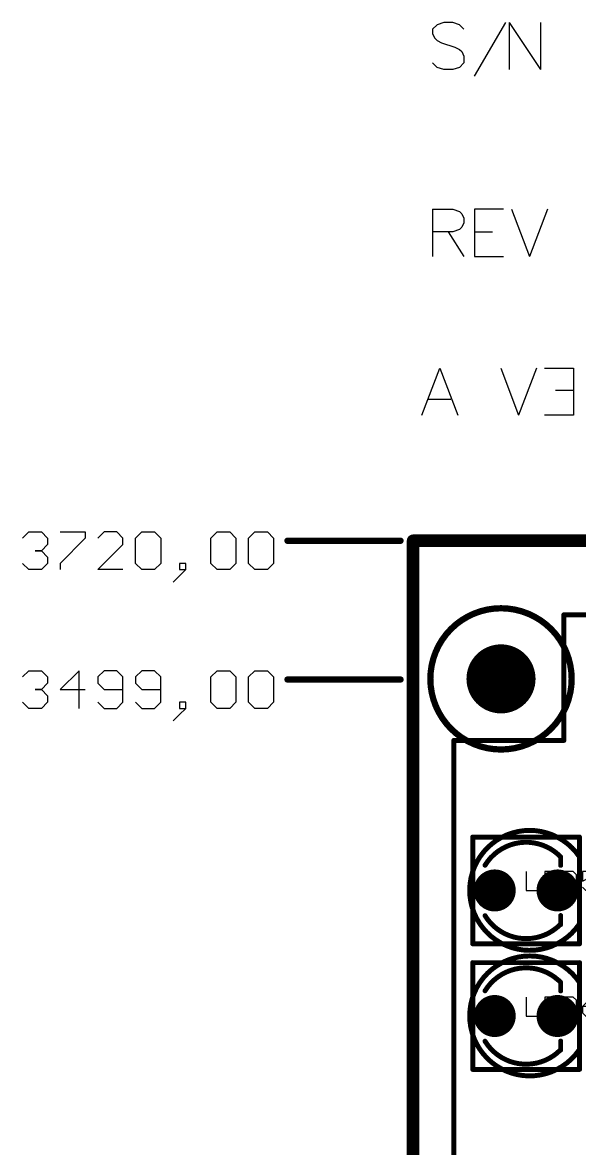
# Model space of a CAD drawing. Header units: millimetres. Extents: x 3.26 to 13.14, y 5.38 to 10.83.
# Drawn here: x 3.378 to 4.265, y 8.969 to 10.762 of the extents above; entities that cross this region are included whole.
import ezdxf

# ---------------------------------------------------------------- set-up
doc = ezdxf.new("R2010")
doc.units = ezdxf.units.MM
doc.header["$MEASUREMENT"] = 0
for name, color, linetype in [('BottomLayer', 5, 'Continuous'), ('BottomSolder', 6, 'Continuous'), ('DrillDrawing', 1, 'Continuous'), ('KeepOutLayer', 6, 'Continuous'), ('Mechanical1', 6, 'Continuous'), ('Mechanical13', 56, 'Continuous'), ('Mechanical15', 56, 'Continuous'), ('Mechanical4', 56, 'Continuous'), ('MultiLayer', 9, 'Continuous'), ('PadHoleLayer', 156, 'Continuous'), ('TopLayer', 1, 'Continuous'), ('TopOverlay', 2, 'Continuous'), ('TopSolder', 216, 'Continuous')]:
    doc.layers.add(name, color=color, linetype=linetype)

# ---------------------------------------------------------------- blocks, each defined once
blk = doc.blocks.new('T____3___41')
at = {"layer": 'BottomLayer', "const_width": 0.0315}
for points in [[(-0.0657, 0, 1), (-0.0343, 0, 1)], [(0.0343, 0, 1), (0.0657, 0, 1)]]:
    blk.add_lwpolyline(points, format="xyb", close=True, dxfattribs=at)
at = {"layer": 'BottomSolder', "const_width": 0.0335}
for points in [[(-0.0667, 0, 1), (-0.0333, 0, 1)], [(0.0333, 0, 1), (0.0667, 0, 1)]]:
    blk.add_lwpolyline(points, format="xyb", close=True, dxfattribs=at)
at = {"layer": 'Mechanical13', "const_width": 0.00787}
for points in [[(-0.085, -0.085), (-0.085, 0.085)], [(-0.085, 0.085), (0.085, 0.085)], [(0.085, -0.085), (0.085, 0.085)], [(-0.085, -0.085), (0.085, -0.085)]]:
    blk.add_lwpolyline(points, dxfattribs=at)
at = {"layer": 'Mechanical13', "const_width": 0.00394}
for points in [[(-0.087, 0.085, 1), (-0.083, 0.085, 1)], [(-0.087, 0.085, 1), (-0.083, 0.085, 1)], [(0.083, 0.085, 1), (0.087, 0.085, 1)], [(0.083, 0.085, 1), (0.087, 0.085, 1)], [(-0.087, -0.085, 1), (-0.083, -0.085, 1)], [(-0.087, -0.085, 1), (-0.083, -0.085, 1)], [(0.083, -0.085, 1), (0.087, -0.085, 1)], [(0.083, -0.085, 1), (0.087, -0.085, 1)]]:
    blk.add_lwpolyline(points, format="xyb", close=True, dxfattribs=at)
at = {"layer": 'Mechanical15'}
for p, q in [((0, 0.03), (0, 0)), ((0.05, 0.03), (0.03, 0.03)), ((0.03, 0.03), (0.03, 0)), ((0.06, 0.03), (0.06, 0)), ((0.075, 0.03), (0.06, 0.03)), ((0.08, 0.025), (0.075, 0.03)), ((0.08, 0.005), (0.08, 0.025)), ((0.1, 0.025), (0.09, 0.015)), ((0.11, 0.03), (0.1, 0.025)), ((0, 0), (0.02, 0)), ((0.03, 0.015), (0.04, 0.015)), ((0.03, 0), (0.05, 0)), ((0.06, 0), (0.075, 0)), ((0.075, 0), (0.08, 0.005)), ((0.09, 0.015), (0.09, 0.005)), ((0.105, 0.015), (0.09, 0.015)), ((0.09, 0.005), (0.095, 0)), ((0.095, 0), (0.105, 0)), ((0.11, 0.01), (0.105, 0.015)), ((0.105, 0), (0.11, 0.005)), ((0.11, 0.005), (0.11, 0.01)), ((0.1, -0.02), (0.1, -0.05)), ((0.1, -0.04), (0.12, -0.02)), ((0.12, -0.02), (0.105, -0.035)), ((0.105, -0.035), (0.12, -0.05)), ((0.1, -0.05), (0.1, -0.04))]:
    blk.add_line(p, q, dxfattribs=at)
at = {"layer": 'Mechanical15', "const_width": 0.00787}
blk.add_lwpolyline([(0.0842, -0.0543, -3.239871), (0.085, 0.0534)], format="xyb", dxfattribs=at)
blk.add_lwpolyline([(0.085, -0.0543), (0.085, 0.0534)], dxfattribs=at)
at = {"layer": 'Mechanical15', "const_width": 0.00394}
for points in [[(0.083, 0.0534, 1), (0.087, 0.0534, 1)], [(0.083, 0.0534, 1), (0.087, 0.0534, 1)], [(0.0823, -0.0543, 1), (0.0862, -0.0543, 1)], [(0.083, -0.0543, 1), (0.087, -0.0543, 1)]]:
    blk.add_lwpolyline(points, format="xyb", close=True, dxfattribs=at)
at = {"layer": 'MultiLayer', "const_width": 0.0315}
for points in [[(-0.0657, 0, 1), (-0.0343, 0, 1)], [(0.0343, 0, 1), (0.0657, 0, 1)]]:
    blk.add_lwpolyline(points, format="xyb", close=True, dxfattribs=at)
at = {"layer": 'PadHoleLayer', "const_width": 0.0197}
for points in [[(-0.0598, 0, 1), (-0.0402, 0, 1)], [(0.0402, 0, 1), (0.0598, 0, 1)]]:
    blk.add_lwpolyline(points, format="xyb", close=True, dxfattribs=at)
at = {"layer": 'TopLayer', "const_width": 0.0315}
for points in [[(-0.0657, 0, 1), (-0.0343, 0, 1)], [(0.0343, 0, 1), (0.0657, 0, 1)]]:
    blk.add_lwpolyline(points, format="xyb", close=True, dxfattribs=at)
at = {"layer": 'TopOverlay'}
for p, q in [((0.1, -0.02), (0.1, -0.05)), ((0.1, -0.04), (0.12, -0.02)), ((0.12, -0.02), (0.105, -0.035)), ((0.105, -0.035), (0.12, -0.05)), ((0.1, -0.05), (0.1, -0.04))]:
    blk.add_line(p, q, dxfattribs=at)
at = {"layer": 'TopOverlay', "const_width": 0.00787}
for points in [[(-0.0654, 0.0402, -0.469851), (0.0516, 0.0568)], [(0.0543, -0.0543, -0.484456), (-0.0654, -0.0402)]]:
    blk.add_lwpolyline(points, format="xyb", dxfattribs=at)
for points in [[(0.0516, 0.0568), (0.055, 0.0534)], [(0.055, 0.04), (0.055, 0.0534)], [(0.055, -0.0543), (0.055, -0.04)]]:
    blk.add_lwpolyline(points, dxfattribs=at)
at = {"layer": 'TopOverlay', "const_width": 0.00394}
for points in [[(0.0497, 0.0568, 1), (0.0536, 0.0568, 1)], [(0.0497, 0.0568, 1), (0.0536, 0.0568, 1)], [(0.053, 0.0534, 1), (0.057, 0.0534, 1)], [(0.053, 0.0534, 1), (0.057, 0.0534, 1)], [(-0.0674, 0.0402, 1), (-0.0634, 0.0402, 1)], [(0.053, 0.04, 1), (0.057, 0.04, 1)], [(-0.0674, -0.0402, 1), (-0.0634, -0.0402, 1)], [(0.0523, -0.0543, 1), (0.0563, -0.0543, 1)], [(0.053, -0.04, 1), (0.057, -0.04, 1)], [(0.053, -0.0543, 1), (0.057, -0.0543, 1)]]:
    blk.add_lwpolyline(points, format="xyb", close=True, dxfattribs=at)
at = {"layer": 'TopSolder', "const_width": 0.0335}
for points in [[(-0.0667, 0, 1), (-0.0333, 0, 1)], [(0.0333, 0, 1), (0.0667, 0, 1)]]:
    blk.add_lwpolyline(points, format="xyb", close=True, dxfattribs=at)
blk = doc.blocks.new('T____3___42')
at = {"layer": 'BottomLayer', "const_width": 0.0315}
for points in [[(-0.0657, 0, 1), (-0.0343, 0, 1)], [(0.0343, 0, 1), (0.0657, 0, 1)]]:
    blk.add_lwpolyline(points, format="xyb", close=True, dxfattribs=at)
at = {"layer": 'BottomSolder', "const_width": 0.0335}
for points in [[(-0.0667, 0, 1), (-0.0333, 0, 1)], [(0.0333, 0, 1), (0.0667, 0, 1)]]:
    blk.add_lwpolyline(points, format="xyb", close=True, dxfattribs=at)
at = {"layer": 'Mechanical13', "const_width": 0.00787}
for points in [[(-0.085, -0.085), (-0.085, 0.085)], [(-0.085, 0.085), (0.085, 0.085)], [(0.085, -0.085), (0.085, 0.085)], [(-0.085, -0.085), (0.085, -0.085)]]:
    blk.add_lwpolyline(points, dxfattribs=at)
at = {"layer": 'Mechanical13', "const_width": 0.00394}
for points in [[(-0.087, 0.085, 1), (-0.083, 0.085, 1)], [(-0.087, 0.085, 1), (-0.083, 0.085, 1)], [(0.083, 0.085, 1), (0.087, 0.085, 1)], [(0.083, 0.085, 1), (0.087, 0.085, 1)], [(-0.087, -0.085, 1), (-0.083, -0.085, 1)], [(-0.087, -0.085, 1), (-0.083, -0.085, 1)], [(0.083, -0.085, 1), (0.087, -0.085, 1)], [(0.083, -0.085, 1), (0.087, -0.085, 1)]]:
    blk.add_lwpolyline(points, format="xyb", close=True, dxfattribs=at)
at = {"layer": 'Mechanical15'}
for p, q in [((0, 0.03), (0, 0)), ((0.05, 0.03), (0.03, 0.03)), ((0.03, 0.03), (0.03, 0)), ((0.06, 0.03), (0.06, 0)), ((0.075, 0.03), (0.06, 0.03)), ((0.08, 0.025), (0.075, 0.03)), ((0.08, 0.005), (0.08, 0.025)), ((0.11, 0.03), (0.09, 0.03)), ((0.09, 0.03), (0.09, 0.015)), ((0.09, 0.015), (0.1, 0.02)), ((0.1, 0.02), (0.105, 0.02)), ((0.105, 0.02), (0.11, 0.015)), ((0, 0), (0.02, 0)), ((0.03, 0.015), (0.04, 0.015)), ((0.03, 0), (0.05, 0)), ((0.06, 0), (0.075, 0)), ((0.075, 0), (0.08, 0.005)), ((0.095, 0), (0.09, 0.005)), ((0.105, 0), (0.095, 0)), ((0.11, 0.005), (0.105, 0)), ((0.11, 0.015), (0.11, 0.005)), ((0.1, -0.02), (0.1, -0.05)), ((0.1, -0.04), (0.12, -0.02)), ((0.12, -0.02), (0.105, -0.035)), ((0.105, -0.035), (0.12, -0.05)), ((0.1, -0.05), (0.1, -0.04))]:
    blk.add_line(p, q, dxfattribs=at)
at = {"layer": 'Mechanical15', "const_width": 0.00787}
blk.add_lwpolyline([(0.0842, -0.0543, -3.239871), (0.085, 0.0534)], format="xyb", dxfattribs=at)
blk.add_lwpolyline([(0.085, -0.0543), (0.085, 0.0534)], dxfattribs=at)
at = {"layer": 'Mechanical15', "const_width": 0.00394}
for points in [[(0.083, 0.0534, 1), (0.087, 0.0534, 1)], [(0.083, 0.0534, 1), (0.087, 0.0534, 1)], [(0.0823, -0.0543, 1), (0.0862, -0.0543, 1)], [(0.083, -0.0543, 1), (0.087, -0.0543, 1)]]:
    blk.add_lwpolyline(points, format="xyb", close=True, dxfattribs=at)
at = {"layer": 'MultiLayer', "const_width": 0.0315}
for points in [[(-0.0657, 0, 1), (-0.0343, 0, 1)], [(0.0343, 0, 1), (0.0657, 0, 1)]]:
    blk.add_lwpolyline(points, format="xyb", close=True, dxfattribs=at)
at = {"layer": 'PadHoleLayer', "const_width": 0.0197}
for points in [[(-0.0598, 0, 1), (-0.0402, 0, 1)], [(0.0402, 0, 1), (0.0598, 0, 1)]]:
    blk.add_lwpolyline(points, format="xyb", close=True, dxfattribs=at)
at = {"layer": 'TopLayer', "const_width": 0.0315}
for points in [[(-0.0657, 0, 1), (-0.0343, 0, 1)], [(0.0343, 0, 1), (0.0657, 0, 1)]]:
    blk.add_lwpolyline(points, format="xyb", close=True, dxfattribs=at)
at = {"layer": 'TopOverlay'}
for p, q in [((0.1, -0.02), (0.1, -0.05)), ((0.1, -0.04), (0.12, -0.02)), ((0.12, -0.02), (0.105, -0.035)), ((0.105, -0.035), (0.12, -0.05)), ((0.1, -0.05), (0.1, -0.04))]:
    blk.add_line(p, q, dxfattribs=at)
at = {"layer": 'TopOverlay', "const_width": 0.00787}
for points in [[(-0.0654, 0.0402, -0.469851), (0.0516, 0.0568)], [(0.0543, -0.0543, -0.484456), (-0.0654, -0.0402)]]:
    blk.add_lwpolyline(points, format="xyb", dxfattribs=at)
for points in [[(0.0516, 0.0568), (0.055, 0.0534)], [(0.055, 0.04), (0.055, 0.0534)], [(0.055, -0.0543), (0.055, -0.04)]]:
    blk.add_lwpolyline(points, dxfattribs=at)
at = {"layer": 'TopOverlay', "const_width": 0.00394}
for points in [[(0.0497, 0.0568, 1), (0.0536, 0.0568, 1)], [(0.0497, 0.0568, 1), (0.0536, 0.0568, 1)], [(0.053, 0.0534, 1), (0.057, 0.0534, 1)], [(0.053, 0.0534, 1), (0.057, 0.0534, 1)], [(-0.0674, 0.0402, 1), (-0.0634, 0.0402, 1)], [(0.053, 0.04, 1), (0.057, 0.04, 1)], [(-0.0674, -0.0402, 1), (-0.0634, -0.0402, 1)], [(0.0523, -0.0543, 1), (0.0563, -0.0543, 1)], [(0.053, -0.04, 1), (0.057, -0.04, 1)], [(0.053, -0.0543, 1), (0.057, -0.0543, 1)]]:
    blk.add_lwpolyline(points, format="xyb", close=True, dxfattribs=at)
at = {"layer": 'TopSolder', "const_width": 0.0335}
for points in [[(-0.0667, 0, 1), (-0.0333, 0, 1)], [(0.0333, 0, 1), (0.0667, 0, 1)]]:
    blk.add_lwpolyline(points, format="xyb", close=True, dxfattribs=at)

msp = doc.modelspace()

# ---------------------------------------------------------------- linework, layer by layer
at = {"layer": 'BottomLayer'}
for p, q in [((4.0139, 10.137), (4.0424, 10.212)), ((4.0424, 10.212), (4.071, 10.137)), ((4.1395, 10.212), (4.1681, 10.137)), ((4.1967, 10.212), (4.1681, 10.137)), ((4.2092, 10.212), (4.2556, 10.212)), ((4.2556, 10.212), (4.2556, 10.137)), ((4.2556, 10.1763), (4.227, 10.1763)), ((4.0603, 10.162), (4.0246, 10.162)), ((4.2556, 10.137), (4.2092, 10.137))]:
    msp.add_line(p, q, dxfattribs=at)
at = {"layer": 'BottomLayer', "const_width": 0.025}
msp.add_lwpolyline([(4.1275, 9.717, 1), (4.1525, 9.717, 1)], format="xyb", close=True, dxfattribs=at)
at = {"layer": 'BottomSolder', "const_width": 0.027}
msp.add_lwpolyline([(4.1265, 9.717, 1), (4.1535, 9.717, 1)], format="xyb", close=True, dxfattribs=at)
at = {"layer": 'DrillDrawing', "const_width": 0.002}
for points in [[(4.13, 9.727), (4.15, 9.727)], [(4.13, 9.707), (4.13, 9.727)], [(4.15, 9.707), (4.15, 9.727)], [(4.13, 9.707), (4.15, 9.707)], [(4.12, 9.385), (4.125, 9.38)], [(4.12, 9.385), (4.125, 9.385)], [(4.12, 9.375), (4.125, 9.38)], [(4.125, 9.385), (4.13, 9.39)], [(4.13, 9.39), (4.135, 9.385)], [(4.135, 9.385), (4.14, 9.385)], [(4.135, 9.38), (4.14, 9.385)], [(4.135, 9.38), (4.14, 9.375)], [(4.22, 9.385), (4.225, 9.38)], [(4.22, 9.385), (4.225, 9.385)], [(4.22, 9.375), (4.225, 9.38)], [(4.225, 9.385), (4.23, 9.39)], [(4.23, 9.39), (4.235, 9.385)], [(4.235, 9.385), (4.24, 9.385)], [(4.235, 9.38), (4.24, 9.385)], [(4.235, 9.38), (4.24, 9.375)], [(4.12, 9.375), (4.125, 9.375)], [(4.125, 9.375), (4.13, 9.37)], [(4.13, 9.37), (4.135, 9.375)], [(4.135, 9.375), (4.14, 9.375)], [(4.22, 9.375), (4.225, 9.375)], [(4.225, 9.375), (4.23, 9.37)], [(4.23, 9.37), (4.235, 9.375)], [(4.235, 9.375), (4.24, 9.375)], [(4.12, 9.185), (4.125, 9.18)], [(4.12, 9.185), (4.125, 9.185)], [(4.125, 9.185), (4.13, 9.19)], [(4.13, 9.19), (4.135, 9.185)], [(4.135, 9.185), (4.14, 9.185)], [(4.135, 9.18), (4.14, 9.185)], [(4.22, 9.185), (4.225, 9.18)], [(4.22, 9.185), (4.225, 9.185)], [(4.225, 9.185), (4.23, 9.19)], [(4.23, 9.19), (4.235, 9.185)], [(4.235, 9.185), (4.24, 9.185)], [(4.235, 9.18), (4.24, 9.185)], [(4.12, 9.175), (4.125, 9.18)], [(4.12, 9.175), (4.125, 9.175)], [(4.125, 9.175), (4.13, 9.17)], [(4.13, 9.17), (4.135, 9.175)], [(4.135, 9.18), (4.14, 9.175)], [(4.135, 9.175), (4.14, 9.175)], [(4.22, 9.175), (4.225, 9.18)], [(4.22, 9.175), (4.225, 9.175)], [(4.225, 9.175), (4.23, 9.17)], [(4.23, 9.17), (4.235, 9.175)], [(4.235, 9.18), (4.24, 9.175)], [(4.235, 9.175), (4.24, 9.175)]]:
    msp.add_lwpolyline(points, dxfattribs=at)
at = {"layer": 'DrillDrawing', "const_width": 0.001}
for points in [[(4.1295, 9.727, 1), (4.1305, 9.727, 1)], [(4.1295, 9.727, 1), (4.1305, 9.727, 1)], [(4.1495, 9.727, 1), (4.1505, 9.727, 1)], [(4.1495, 9.727, 1), (4.1505, 9.727, 1)], [(4.1295, 9.707, 1), (4.1305, 9.707, 1)], [(4.1295, 9.707, 1), (4.1305, 9.707, 1)], [(4.1495, 9.707, 1), (4.1505, 9.707, 1)], [(4.1495, 9.707, 1), (4.1505, 9.707, 1)], [(4.1195, 9.385, 1), (4.1205, 9.385, 1)], [(4.1195, 9.385, 1), (4.1205, 9.385, 1)], [(4.1245, 9.385, 1), (4.1255, 9.385, 1)], [(4.1245, 9.385, 1), (4.1255, 9.385, 1)], [(4.1245, 9.38, 1), (4.1255, 9.38, 1)], [(4.1245, 9.38, 1), (4.1255, 9.38, 1)], [(4.1295, 9.39, 1), (4.1305, 9.39, 1)], [(4.1295, 9.39, 1), (4.1305, 9.39, 1)], [(4.1345, 9.385, 1), (4.1355, 9.385, 1)], [(4.1345, 9.385, 1), (4.1355, 9.385, 1)], [(4.1345, 9.38, 1), (4.1355, 9.38, 1)], [(4.1345, 9.38, 1), (4.1355, 9.38, 1)], [(4.1395, 9.385, 1), (4.1405, 9.385, 1)], [(4.1395, 9.385, 1), (4.1405, 9.385, 1)], [(4.2195, 9.385, 1), (4.2205, 9.385, 1)], [(4.2195, 9.385, 1), (4.2205, 9.385, 1)], [(4.2245, 9.385, 1), (4.2255, 9.385, 1)], [(4.2245, 9.385, 1), (4.2255, 9.385, 1)], [(4.2245, 9.38, 1), (4.2255, 9.38, 1)], [(4.2245, 9.38, 1), (4.2255, 9.38, 1)], [(4.2295, 9.39, 1), (4.2305, 9.39, 1)], [(4.2295, 9.39, 1), (4.2305, 9.39, 1)], [(4.2345, 9.385, 1), (4.2355, 9.385, 1)], [(4.2345, 9.385, 1), (4.2355, 9.385, 1)], [(4.2345, 9.38, 1), (4.2355, 9.38, 1)], [(4.2345, 9.38, 1), (4.2355, 9.38, 1)], [(4.2395, 9.385, 1), (4.2405, 9.385, 1)], [(4.2395, 9.385, 1), (4.2405, 9.385, 1)], [(4.1195, 9.375, 1), (4.1205, 9.375, 1)], [(4.1195, 9.375, 1), (4.1205, 9.375, 1)], [(4.1245, 9.375, 1), (4.1255, 9.375, 1)], [(4.1245, 9.375, 1), (4.1255, 9.375, 1)], [(4.1295, 9.37, 1), (4.1305, 9.37, 1)], [(4.1295, 9.37, 1), (4.1305, 9.37, 1)], [(4.1345, 9.375, 1), (4.1355, 9.375, 1)], [(4.1345, 9.375, 1), (4.1355, 9.375, 1)], [(4.1395, 9.375, 1), (4.1405, 9.375, 1)], [(4.1395, 9.375, 1), (4.1405, 9.375, 1)], [(4.2195, 9.375, 1), (4.2205, 9.375, 1)], [(4.2195, 9.375, 1), (4.2205, 9.375, 1)], [(4.2245, 9.375, 1), (4.2255, 9.375, 1)], [(4.2245, 9.375, 1), (4.2255, 9.375, 1)], [(4.2295, 9.37, 1), (4.2305, 9.37, 1)], [(4.2295, 9.37, 1), (4.2305, 9.37, 1)], [(4.2345, 9.375, 1), (4.2355, 9.375, 1)], [(4.2345, 9.375, 1), (4.2355, 9.375, 1)], [(4.2395, 9.375, 1), (4.2405, 9.375, 1)], [(4.2395, 9.375, 1), (4.2405, 9.375, 1)], [(4.1195, 9.185, 1), (4.1205, 9.185, 1)], [(4.1195, 9.185, 1), (4.1205, 9.185, 1)], [(4.1245, 9.185, 1), (4.1255, 9.185, 1)], [(4.1245, 9.185, 1), (4.1255, 9.185, 1)], [(4.1295, 9.19, 1), (4.1305, 9.19, 1)], [(4.1295, 9.19, 1), (4.1305, 9.19, 1)], [(4.1345, 9.185, 1), (4.1355, 9.185, 1)], [(4.1345, 9.185, 1), (4.1355, 9.185, 1)], [(4.1395, 9.185, 1), (4.1405, 9.185, 1)], [(4.1395, 9.185, 1), (4.1405, 9.185, 1)], [(4.2195, 9.185, 1), (4.2205, 9.185, 1)], [(4.2195, 9.185, 1), (4.2205, 9.185, 1)], [(4.2245, 9.185, 1), (4.2255, 9.185, 1)], [(4.2245, 9.185, 1), (4.2255, 9.185, 1)], [(4.2295, 9.19, 1), (4.2305, 9.19, 1)], [(4.2295, 9.19, 1), (4.2305, 9.19, 1)], [(4.2345, 9.185, 1), (4.2355, 9.185, 1)], [(4.2345, 9.185, 1), (4.2355, 9.185, 1)], [(4.2395, 9.185, 1), (4.2405, 9.185, 1)], [(4.2395, 9.185, 1), (4.2405, 9.185, 1)], [(4.1195, 9.175, 1), (4.1205, 9.175, 1)], [(4.1195, 9.175, 1), (4.1205, 9.175, 1)], [(4.1245, 9.18, 1), (4.1255, 9.18, 1)], [(4.1245, 9.18, 1), (4.1255, 9.18, 1)], [(4.1245, 9.175, 1), (4.1255, 9.175, 1)], [(4.1245, 9.175, 1), (4.1255, 9.175, 1)], [(4.1295, 9.17, 1), (4.1305, 9.17, 1)], [(4.1295, 9.17, 1), (4.1305, 9.17, 1)], [(4.1345, 9.18, 1), (4.1355, 9.18, 1)], [(4.1345, 9.18, 1), (4.1355, 9.18, 1)], [(4.1345, 9.175, 1), (4.1355, 9.175, 1)], [(4.1345, 9.175, 1), (4.1355, 9.175, 1)], [(4.1395, 9.175, 1), (4.1405, 9.175, 1)], [(4.1395, 9.175, 1), (4.1405, 9.175, 1)], [(4.2195, 9.175, 1), (4.2205, 9.175, 1)], [(4.2195, 9.175, 1), (4.2205, 9.175, 1)], [(4.2245, 9.18, 1), (4.2255, 9.18, 1)], [(4.2245, 9.18, 1), (4.2255, 9.18, 1)], [(4.2245, 9.175, 1), (4.2255, 9.175, 1)], [(4.2245, 9.175, 1), (4.2255, 9.175, 1)], [(4.2295, 9.17, 1), (4.2305, 9.17, 1)], [(4.2295, 9.17, 1), (4.2305, 9.17, 1)], [(4.2345, 9.18, 1), (4.2355, 9.18, 1)], [(4.2345, 9.18, 1), (4.2355, 9.18, 1)], [(4.2345, 9.175, 1), (4.2355, 9.175, 1)], [(4.2345, 9.175, 1), (4.2355, 9.175, 1)], [(4.2395, 9.175, 1), (4.2405, 9.175, 1)], [(4.2395, 9.175, 1), (4.2405, 9.175, 1)]]:
    msp.add_lwpolyline(points, format="xyb", close=True, dxfattribs=at)
at = {"layer": 'KeepOutLayer', "const_width": 0.008}
for points in [[(4.24, 9.819), (10.09, 9.819)], [(4.24, 9.619), (4.24, 9.819)], [(4.065, 9.619), (4.24, 9.619)], [(4.065, 6.319), (4.065, 9.619)]]:
    msp.add_lwpolyline(points, dxfattribs=at)
at = {"layer": 'KeepOutLayer', "const_width": 0.004}
for points in [[(4.238, 9.819, 1), (4.242, 9.819, 1)], [(4.238, 9.819, 1), (4.242, 9.819, 1)], [(4.063, 9.619, 1), (4.067, 9.619, 1)], [(4.063, 9.619, 1), (4.067, 9.619, 1)], [(4.238, 9.619, 1), (4.242, 9.619, 1)], [(4.238, 9.619, 1), (4.242, 9.619, 1)]]:
    msp.add_lwpolyline(points, format="xyb", close=True, dxfattribs=at)
at = {"layer": 'Mechanical1', "const_width": 0.02}
for points in [[(4, 9.937), (10.299, 9.937)], [(4, 6), (4, 9.937)]]:
    msp.add_lwpolyline(points, dxfattribs=at)
at = {"layer": 'Mechanical1', "const_width": 0.01}
msp.add_lwpolyline([(3.995, 9.937, 1), (4.005, 9.937, 1)], format="xyb", close=True, dxfattribs=at)
msp.add_lwpolyline([(3.995, 9.937, 1), (4.005, 9.937, 1)], format="xyb", close=True, dxfattribs=at)
at = {"layer": 'Mechanical4'}
for p, q in [((3.3781, 9.941), (3.3881, 9.951)), ((3.3881, 9.951), (3.4081, 9.951)), ((3.4081, 9.951), (3.4181, 9.941)), ((3.4181, 9.941), (3.4181, 9.931)), ((3.4381, 9.951), (3.4781, 9.951)), ((3.4781, 9.941), (3.4381, 9.901)), ((3.4781, 9.951), (3.4781, 9.941)), ((3.5081, 9.951), (3.4981, 9.941)), ((3.5281, 9.951), (3.5081, 9.951)), ((3.5381, 9.941), (3.5281, 9.951)), ((3.5381, 9.931), (3.5381, 9.941)), ((3.5581, 9.941), (3.5681, 9.951)), ((3.5581, 9.901), (3.5581, 9.941)), ((3.5681, 9.951), (3.5881, 9.951)), ((3.5881, 9.951), (3.5981, 9.941)), ((3.5981, 9.941), (3.5981, 9.901)), ((3.678, 9.941), (3.688, 9.951)), ((3.678, 9.901), (3.678, 9.941)), ((3.688, 9.951), (3.708, 9.951)), ((3.708, 9.951), (3.718, 9.941)), ((3.718, 9.941), (3.718, 9.901)), ((3.738, 9.941), (3.748, 9.951)), ((3.738, 9.901), (3.738, 9.941)), ((3.748, 9.951), (3.768, 9.951)), ((3.768, 9.951), (3.778, 9.941)), ((3.778, 9.941), (3.778, 9.901)), ((3.4081, 9.921), (3.3981, 9.921)), ((3.3981, 9.921), (3.4081, 9.921)), ((3.4181, 9.931), (3.4081, 9.921)), ((3.4081, 9.921), (3.4181, 9.911)), ((3.4981, 9.891), (3.5381, 9.931)), ((3.3881, 9.891), (3.3781, 9.901)), ((3.4181, 9.901), (3.4081, 9.891)), ((3.4181, 9.911), (3.4181, 9.901)), ((3.4381, 9.901), (3.4381, 9.891)), ((3.5681, 9.891), (3.5581, 9.901)), ((3.5981, 9.901), (3.5881, 9.891)), ((3.638, 9.901), (3.628, 9.901)), ((3.628, 9.901), (3.628, 9.891)), ((3.638, 9.891), (3.638, 9.901)), ((3.688, 9.891), (3.678, 9.901)), ((3.718, 9.901), (3.708, 9.891)), ((3.748, 9.891), (3.738, 9.901)), ((3.778, 9.901), (3.768, 9.891)), ((3.4081, 9.891), (3.3881, 9.891)), ((3.5381, 9.891), (3.4981, 9.891)), ((3.5881, 9.891), (3.5681, 9.891)), ((3.628, 9.881), (3.638, 9.891)), ((3.628, 9.891), (3.638, 9.891)), ((3.638, 9.891), (3.628, 9.881)), ((3.708, 9.891), (3.688, 9.891)), ((3.768, 9.891), (3.748, 9.891)), ((3.628, 9.881), (3.6181, 9.871)), ((3.3781, 9.72), (3.3881, 9.73)), ((3.3881, 9.73), (3.4081, 9.73)), ((3.4081, 9.73), (3.4181, 9.72)), ((3.4681, 9.73), (3.4381, 9.7)), ((3.4681, 9.67), (3.4681, 9.73)), ((3.5081, 9.73), (3.4981, 9.72)), ((3.5281, 9.73), (3.5081, 9.73)), ((3.5381, 9.72), (3.5281, 9.73)), ((3.5681, 9.73), (3.5581, 9.72)), ((3.5881, 9.73), (3.5681, 9.73)), ((3.5981, 9.72), (3.5881, 9.73)), ((3.678, 9.72), (3.688, 9.73)), ((3.688, 9.73), (3.708, 9.73)), ((3.708, 9.73), (3.718, 9.72)), ((3.738, 9.72), (3.748, 9.73)), ((3.748, 9.73), (3.768, 9.73)), ((3.768, 9.73), (3.778, 9.72)), ((3.4181, 9.71), (3.4081, 9.7)), ((3.4181, 9.72), (3.4181, 9.71)), ((3.4981, 9.72), (3.4981, 9.71)), ((3.4981, 9.71), (3.5081, 9.7)), ((3.5381, 9.68), (3.5381, 9.72)), ((3.5581, 9.72), (3.5581, 9.71)), ((3.5581, 9.71), (3.5681, 9.7)), ((3.5981, 9.68), (3.5981, 9.72)), ((3.678, 9.68), (3.678, 9.72)), ((3.718, 9.72), (3.718, 9.68)), ((3.738, 9.68), (3.738, 9.72)), ((3.778, 9.72), (3.778, 9.68)), ((3.4081, 9.7), (3.3981, 9.7)), ((3.3981, 9.7), (3.4081, 9.7)), ((3.4081, 9.7), (3.4181, 9.69)), ((3.4181, 9.69), (3.4181, 9.68)), ((3.4381, 9.7), (3.4781, 9.7)), ((3.5081, 9.7), (3.5381, 9.7)), ((3.5681, 9.7), (3.5981, 9.7)), ((3.3881, 9.67), (3.3781, 9.68)), ((3.4081, 9.67), (3.3881, 9.67)), ((3.4181, 9.68), (3.4081, 9.67)), ((3.4981, 9.68), (3.5081, 9.67)), ((3.5081, 9.67), (3.5281, 9.67)), ((3.5281, 9.67), (3.5381, 9.68)), ((3.5581, 9.68), (3.5681, 9.67)), ((3.5681, 9.67), (3.5881, 9.67)), ((3.5881, 9.67), (3.5981, 9.68)), ((3.638, 9.68), (3.628, 9.68)), ((3.628, 9.68), (3.628, 9.67)), ((3.628, 9.66), (3.638, 9.67)), ((3.628, 9.67), (3.638, 9.67)), ((3.638, 9.67), (3.628, 9.66)), ((3.638, 9.67), (3.638, 9.68)), ((3.688, 9.67), (3.678, 9.68)), ((3.708, 9.67), (3.688, 9.67)), ((3.718, 9.68), (3.708, 9.67)), ((3.748, 9.67), (3.738, 9.68)), ((3.768, 9.67), (3.748, 9.67)), ((3.778, 9.68), (3.768, 9.67)), ((3.628, 9.66), (3.6181, 9.65))]:
    msp.add_line(p, q, dxfattribs=at)
at = {"layer": 'Mechanical4', "const_width": 0.01}
for points in [[(3.8, 9.937), (3.98, 9.937)], [(3.8, 9.716), (3.98, 9.716)]]:
    msp.add_lwpolyline(points, dxfattribs=at)
at = {"layer": 'Mechanical4', "const_width": 0.005}
for points in [[(3.7975, 9.937, 1), (3.8025, 9.937, 1)], [(3.9775, 9.937, 1), (3.9825, 9.937, 1)], [(3.7975, 9.716, 1), (3.8025, 9.716, 1)], [(3.9775, 9.716, 1), (3.9825, 9.716, 1)]]:
    msp.add_lwpolyline(points, format="xyb", close=True, dxfattribs=at)
at = {"layer": 'MultiLayer', "const_width": 0.025}
msp.add_lwpolyline([(4.1275, 9.717, 1), (4.1525, 9.717, 1)], format="xyb", close=True, dxfattribs=at)
at = {"layer": 'PadHoleLayer', "const_width": 0.055}
msp.add_lwpolyline([(4.1125, 9.717, 1), (4.1675, 9.717, 1)], format="xyb", close=True, dxfattribs=at)
at = {"layer": 'TopLayer', "const_width": 0.025}
msp.add_lwpolyline([(4.1275, 9.717, 1), (4.1525, 9.717, 1)], format="xyb", close=True, dxfattribs=at)
at = {"layer": 'TopOverlay'}
for p, q in [((4.0489, 10.7625), (4.0381, 10.7589)), ((4.0631, 10.7625), (4.0489, 10.7625)), ((4.0738, 10.7589), (4.0631, 10.7625)), ((4.0978, 10.6768), (4.1478, 10.7625)), ((4.1528, 10.7625), (4.1528, 10.6875)), ((4.1528, 10.7625), (4.2027, 10.6875)), ((4.2027, 10.7625), (4.2027, 10.6875)), ((4.0381, 10.7589), (4.031, 10.7518)), ((4.031, 10.7518), (4.031, 10.7446)), ((4.031, 10.7446), (4.0346, 10.7375)), ((4.081, 10.7518), (4.0738, 10.7589)), ((4.0346, 10.7375), (4.0381, 10.7339)), ((4.0381, 10.7339), (4.0453, 10.7303)), ((4.0453, 10.7303), (4.0667, 10.7232)), ((4.0667, 10.7232), (4.0738, 10.7196)), ((4.0738, 10.7196), (4.0774, 10.7161)), ((4.0774, 10.7161), (4.081, 10.7089)), ((4.081, 10.7089), (4.081, 10.6982)), ((4.0381, 10.6911), (4.031, 10.6982)), ((4.0489, 10.6875), (4.0381, 10.6911)), ((4.0738, 10.6911), (4.0631, 10.6875)), ((4.081, 10.6982), (4.0738, 10.6911)), ((4.0631, 10.6875), (4.0489, 10.6875)), ((4.031, 10.465), (4.031, 10.39)), ((4.031, 10.465), (4.0631, 10.465)), ((4.0631, 10.465), (4.0738, 10.4614)), ((4.0738, 10.4614), (4.0774, 10.4578)), ((4.0774, 10.4578), (4.081, 10.4507)), ((4.1442, 10.465), (4.0978, 10.465)), ((4.0978, 10.465), (4.0978, 10.39)), ((4.1567, 10.465), (4.1853, 10.39)), ((4.2138, 10.465), (4.1853, 10.39)), ((4.081, 10.4436), (4.0774, 10.4364)), ((4.081, 10.4507), (4.081, 10.4436)), ((4.0631, 10.4293), (4.031, 10.4293)), ((4.056, 10.4293), (4.081, 10.39)), ((4.0738, 10.4328), (4.0631, 10.4293)), ((4.0774, 10.4364), (4.0738, 10.4328)), ((4.0978, 10.4293), (4.1263, 10.4293)), ((4.0978, 10.39), (4.1442, 10.39))]:
    msp.add_line(p, q, dxfattribs=at)
for points, const_width in [([(4.2525, 9.717, 1), (4.0275, 9.717, 1)], 0.01), ([(4.025, 9.717, 1), (4.03, 9.717, 1)], 0.005), ([(4.25, 9.717, 1), (4.255, 9.717, 1)], 0.005)]:
    msp.add_lwpolyline(points, format="xyb", close=True, dxfattribs=dict(at, const_width=const_width))
at = {"layer": 'TopSolder', "const_width": 0.027}
msp.add_lwpolyline([(4.1265, 9.717, 1), (4.1535, 9.717, 1)], format="xyb", close=True, dxfattribs=at)

# ---------------------------------------------------------------- block references
for name, p in [('T____3___42', (4.18, 9.38)), ('T____3___41', (4.18, 9.18))]:
    msp.add_blockref(name, p)

doc.saveas('drawing.dxf')
